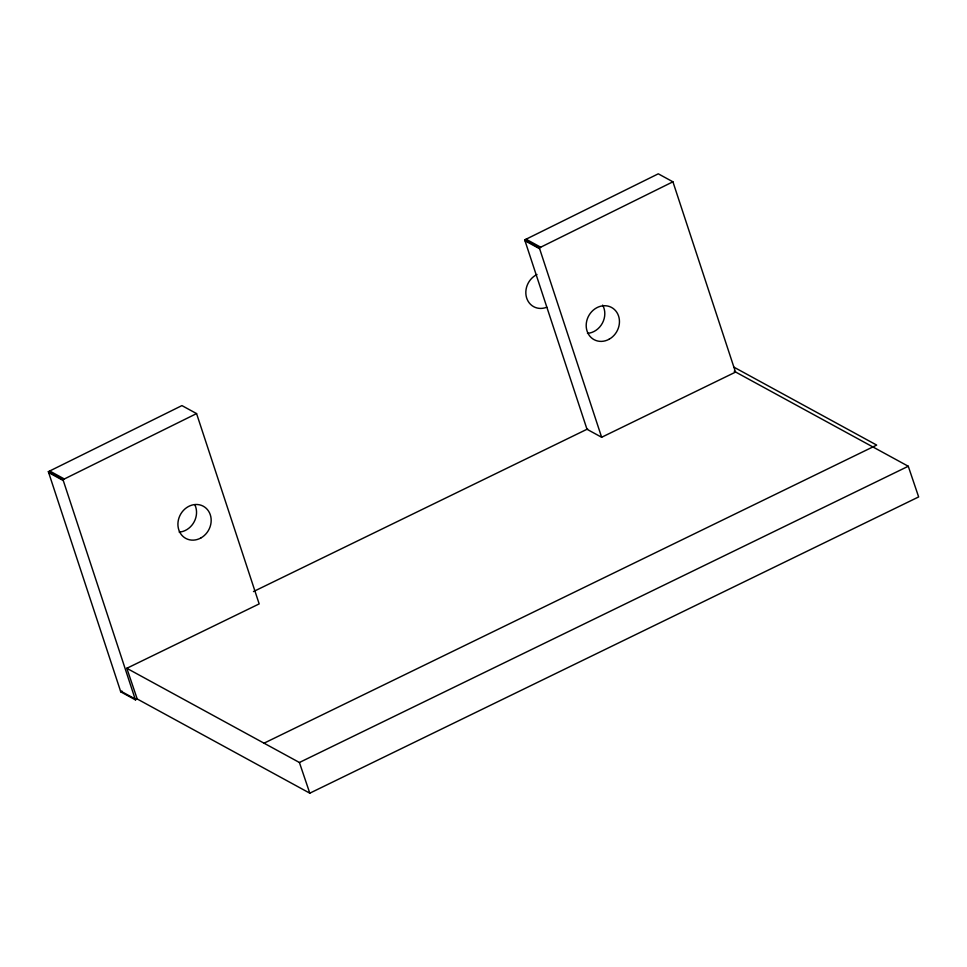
<?xml version="1.0" encoding="UTF-8"?>
<svg xmlns="http://www.w3.org/2000/svg" width="967" height="967" viewBox="0 0 967 967"><rect width="100%" height="100%" fill="white"/><g stroke="black" fill="none" stroke-linecap="round" stroke-linejoin="round"><path stroke-width="1.45" d="M137.205 698.972L135.416 699.854L120.778 691.864L48.35 471.666L181.929 405.596L196.567 413.586L259.168 603.904L126.822 668.294L137.205 698.972L309.803 793.182L918.65 496.929L908.267 466.251L734.219 371.255M524.706 239.889L658.285 173.818L672.923 181.808L735.524 372.114L601.643 437.265L587.005 429.275L524.706 239.889L539.344 247.878L601.643 437.265M48.35 471.666L62.988 479.656L196.567 413.586M539.344 247.878L672.923 181.808M120.778 691.864L122.144 691.187M253.463 591.562L587.634 428.961M264.027 743.188L876.682 445.086L734.086 367.255M126.713 668.233L299.407 762.492L908.267 466.251M526.072 239.212L540.71 247.201M525.008 240.783L539.646 248.773M49.716 471.002L64.354 478.991M48.64 472.573L63.278 480.551M120.488 690.97L135.126 698.96M299.407 762.492L309.803 793.182M62.988 479.656L135.416 699.854M546.766 307.216A18.313 16.088 -61.4 0 1 526.556 297.667A18.313 16.088 -61.4 0 1 536.999 274.495M602.634 305.125A18.313 16.088 -61.4 0 1 602.381 323.159A18.313 16.088 -61.4 0 1 587.477 333.361M195.068 505.257A18.313 16.088 -61.4 0 1 179.197 532.116M609.137 339.224A18.313 16.088 -61.4 0 0 612.981 308.34A18.313 16.088 -61.4 0 0 586.34 323.111A18.313 16.088 -61.4 0 0 609.137 339.224M200.858 537.978A18.313 16.088 -61.4 0 0 204.702 507.095A18.313 16.088 -61.4 0 0 178.061 521.866A18.313 16.088 -61.4 0 0 200.858 537.978"/></g></svg>
